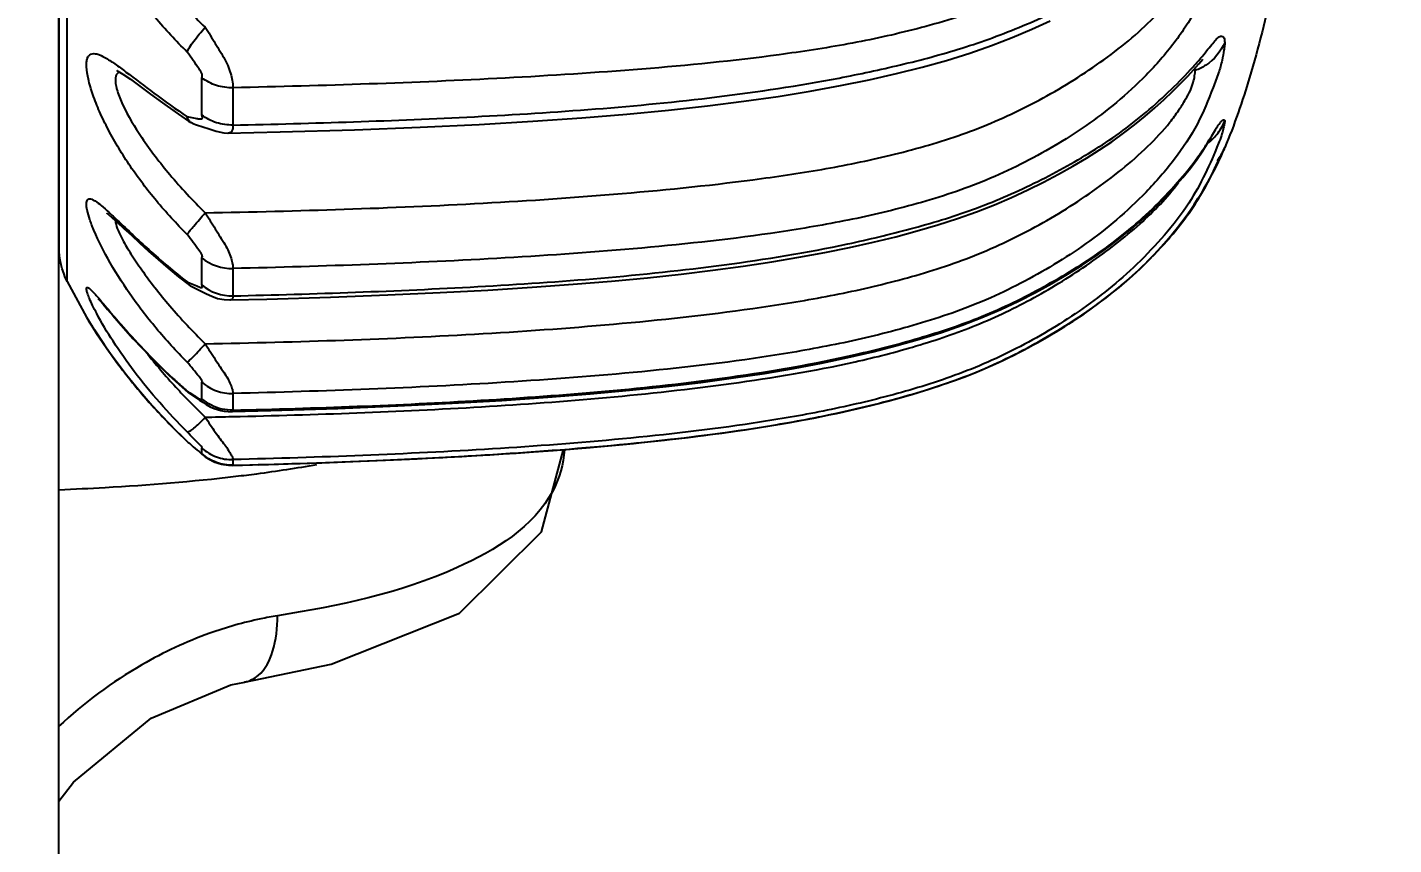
# Model space of a CAD drawing. Header units: millimetres. Extents: x 4086 to 8300, y 123 to 1549.
# Drawn here: x 7029.27 to 7037.57, y 1055.92 to 1060.89 of the extents above; entities that cross this region are included whole.
import ezdxf

# ---------------------------------------------------------------- set-up
doc = ezdxf.new("R2010")
doc.units = ezdxf.units.MM
doc.layers.add('00_COMPONENTS', color=7, linetype='Continuous')
doc.layers.add('尺寸', color=3, linetype='Continuous')
doc.styles.add('思源黑', font='SourceHanSansCN-Normal.ttf')
doc.dimstyles.get("Standard").update_dxf_attribs({"dimscale": 6, "dimtxt": 7, "dimasz": 3, "dimexe": 0.18, "dimexo": 0.0625, "dimgap": 0.8, "dimtad": 1, "dimtoh": 1, "dimdec": 1, "dimzin": 0, "dimdsep": 46, "dimtxsty": '思源黑', "dimcen": 0.09, "dimclrd": 256, "dimclre": 256, "dimclrt": 256, "dimadec": 0, "dimazin": 2, "dimtfac": 1, "dimtdec": 1, "dimtofl": 0, "dimtmove": 0, "dimatfit": 3, "dimfxl": 1, "dimtolj": 1, "dimtzin": 0, "dimarcsym": 0})

# ---------------------------------------------------------------- blocks, each defined once
blk = doc.blocks.new('*D485')
at = {"layer": 'Defpoints', "color": 0}
for p in [(7014.1662, 1113.4681), (7016.4273, 954.6122), (7106.9313, 954.6122)]:
    blk.add_point(p, dxfattribs=at)
at = {"layer": '尺寸', "lineweight": -2}
for p, q in [((7014.3537, 1113.4681), (7107.4713, 1113.4681)), ((7106.9313, 1104.4681), (7106.9313, 963.6122)), ((7016.6148, 954.6122), (7107.4713, 954.6122))]:
    blk.add_line(p, q, dxfattribs=at)
at = {"layer": '尺寸'}
for points in [[(7108.4313, 1104.4681), (7105.4313, 1104.4681), (7106.9313, 1113.4681)], [(7105.4313, 963.6122), (7108.4313, 963.6122), (7106.9313, 954.6122)]]:
    blk.add_solid(points, dxfattribs=at)
at = {"layer": '尺寸', "insert": (7084.8079, 1054.9649), "char_height": 21, "attachment_point": 5, "rotation": 90, "style": '思源黑'}
blk.add_mtext('\\A1;158.9', dxfattribs=at)

msp = doc.modelspace()

# ---------------------------------------------------------------- linework, layer by layer
at = {"layer": '00_COMPONENTS', "color": 7, "linetype": 'Continuous'}
for p, q in [((7029.464, 1059.5521), (7029.464, 1062.3167)), ((7029.4652, 1059.5521), (7029.4652, 1061.378)), ((7029.5137, 1059.3434), (7029.5136, 1061.1217)), ((7030.3321, 1060.3539), (7030.3321, 1060.5794)), ((7030.5209, 1060.2929), (7030.5209, 1060.5195)), ((7030.1688, 1060.3738), (7030.2513, 1060.3174)), ((7030.2513, 1060.3174), (7030.2657, 1060.3078)), ((7030.2768, 1060.3025), (7030.2657, 1060.3078)), ((7030.2769, 1060.3025), (7030.2982, 1060.2954)), ((7030.2982, 1060.2954), (7030.3761, 1060.2693)), ((7030.4652, 1060.2465), (7030.4936, 1060.2448)), ((7029.4614, 1034.0383), (7029.464, 1059.5521)), ((7030.3321, 1059.3215), (7030.3321, 1059.4867)), ((7030.5209, 1059.2556), (7030.5209, 1059.4216)), ((7029.5138, 1059.3436), (7029.631, 1059.126)), ((7030.1908, 1059.3715), (7030.2558, 1059.3199)), ((7030.2558, 1059.3199), (7030.2425, 1059.3401)), ((7030.2619, 1059.3161), (7030.2558, 1059.3199)), ((7030.2621, 1059.3163), (7030.3312, 1059.2815)), ((7030.3312, 1059.2815), (7030.3607, 1059.267)), ((7029.6996, 1059.2404), (7029.7024, 1059.2376)), ((7029.631, 1059.1261), (7029.6366, 1059.1168)), ((7029.693, 1059.0277), (7029.7692, 1058.9157)), ((7030.1919, 1058.719), (7030.2486, 1058.6686)), ((7030.2486, 1058.6686), (7030.2425, 1058.6771)), ((7030.2507, 1058.667), (7030.2486, 1058.6686)), ((7030.251, 1058.6673), (7030.2758, 1058.6504)), ((7030.3321, 1058.6305), (7030.3321, 1058.7314)), ((7030.2758, 1058.6504), (7030.318, 1058.6218)), ((7030.318, 1058.6218), (7030.3374, 1058.6089)), ((7030.3374, 1058.6089), (7030.3582, 1058.5955)), ((7030.5209, 1058.6274), (7030.5209, 1058.6625)), ((7030.5209, 1058.5612), (7030.5209, 1058.6274)), ((7030.4905, 1058.5527), (7030.5157, 1058.5521)), ((7030.5161, 1058.5526), (7030.5157, 1058.5526)), ((7030.1496, 1058.4616), (7030.2437, 1058.3699)), ((7030.2433, 1058.3703), (7030.2425, 1058.3712)), ((7030.3322, 1058.2976), (7030.3321, 1058.3315)), ((7030.3698, 1058.2671), (7030.378, 1058.2624)), ((7030.5209, 1058.2268), (7030.5209, 1058.2609)), ((7030.5196, 1058.2259), (7030.6969, 1058.2307)), ((7030.5209, 1058.2266), (7030.5205, 1058.2259)), ((7029.4628, 1056.1861), (7029.5515, 1056.3015))]:
    msp.add_line(p, q, dxfattribs=at)
for points in [[(7029.8196, 1060.6223), (7029.8169, 1060.6231), (7029.8221, 1060.6203), (7029.8523, 1060.6022)], [(7029.8523, 1060.6022), (7029.8979, 1060.5708), (7029.9544, 1060.5296)], [(7029.9544, 1060.5296), (7030.0195, 1060.4813), (7030.0918, 1060.4284), (7030.1688, 1060.3738)], [(7030.3761, 1060.2693), (7030.4181, 1060.2563), (7030.4652, 1060.2465)], [(7029.7577, 1059.7545), (7029.7565, 1059.7552), (7029.7644, 1059.7495), (7029.7875, 1059.7305), (7029.8197, 1059.7017), (7029.8589, 1059.6655), (7029.9037, 1059.6236), (7029.9535, 1059.5774), (7030.0081, 1059.5276), (7030.0664, 1059.4759), (7030.1271, 1059.4239), (7030.1908, 1059.3715)], [(7030.3607, 1059.267), (7030.3915, 1059.2528), (7030.4258, 1059.2404), (7030.4665, 1059.2327), (7030.5007, 1059.2311), (7030.5063, 1059.2312)], [(7029.7024, 1059.2376), (7029.7124, 1059.2271), (7029.7328, 1059.2044), (7029.7597, 1059.1734)], [(7029.7597, 1059.1734), (7029.7919, 1059.1357), (7029.829, 1059.0927), (7029.8703, 1059.0454), (7029.9156, 1058.9951), (7029.9649, 1058.9419), (7030.018, 1058.8864), (7030.0738, 1058.8303), (7030.1314, 1058.7748), (7030.1919, 1058.719)], [(7029.6315, 1059.1253), (7029.6475, 1059.099), (7029.693, 1059.0277)], [(7029.644, 1059.1046), (7029.6791, 1059.0489), (7029.7382, 1058.9602)], [(7029.7382, 1058.9602), (7029.8201, 1058.8451), (7029.9219, 1058.7145), (7030.0418, 1058.5753)], [(7029.7692, 1058.9157), (7029.8734, 1058.7752), (7030.002, 1058.6202), (7030.1496, 1058.4616)], [(7030.3582, 1058.5955), (7030.3813, 1058.5823), (7030.4054, 1058.5717), (7030.4266, 1058.5648)], [(7030.0418, 1058.5753), (7030.175, 1058.4362), (7030.2439, 1058.3695)], [(7030.4266, 1058.5648), (7030.4463, 1058.5597), (7030.4674, 1058.5555), (7030.4905, 1058.5527)], [(7030.3366, 1058.2905), (7030.3516, 1058.2787), (7030.3726, 1058.2653), (7030.4014, 1058.2503), (7030.4314, 1058.239), (7030.4634, 1058.231), (7030.4982, 1058.2269), (7030.5201, 1058.2265)], [(7030.3366, 1058.2905), (7030.3371, 1058.2901), (7030.3455, 1058.2834), (7030.3542, 1058.2771), (7030.362, 1058.272), (7030.3698, 1058.2671)], [(7030.378, 1058.2624), (7030.388, 1058.257), (7030.3992, 1058.2515), (7030.4111, 1058.2463), (7030.4236, 1058.2416), (7030.4366, 1058.2375)], [(7030.4366, 1058.2375), (7030.4501, 1058.2339), (7030.4641, 1058.2309), (7030.4785, 1058.2287), (7030.4932, 1058.2272), (7030.5082, 1058.2265), (7030.5205, 1058.2266)], [(7029.5515, 1056.3015), (7030.0249, 1056.6902), (7030.5083, 1056.8935), (7030.5921, 1056.9099)]]:
    msp.add_lwpolyline(points, dxfattribs=at)
for centre, radius, start, end in [((7030.514, 1059.7078), 0.2863, 230.5563, 271.38363), ((7030.5142, 1059.5397), 0.2841, 230.15829, 271.36101), ((7032.9829, 1061.1822), 3.9326, 213.12493, 214.33959), ((7032.9978, 1061.192), 3.9503, 214.33467, 214.54722), ((7032.8401, 1061.0827), 3.7585, 214.53928, 216.29747), ((7032.5171, 1060.848), 3.3593, 216.33097, 216.96422), ((7033.1254, 1061.3937), 3.9955, 218.602, 222.61498), ((7032.619, 1060.9251), 3.487, 216.97029, 218.88136), ((7032.7119, 1060.9992), 3.6059, 218.87149, 219.55493), ((7032.8171, 1061.0862), 3.7424, 219.55598, 221.72727), ((7032.8143, 1061.1119), 3.5757, 222.66722, 223.60415), ((7033.7011, 1063.9152), 6.2769, 236.56509, 236.93577), ((7032.6722, 1060.9565), 3.548, 221.7216, 222.43888), ((7032.5578, 1060.8519), 3.3929, 222.43852, 225.05269), ((7029.276, 1114.269), 55.7605, 271.10564, 271.27472), ((7033.1688, 1061.4635), 4.2574, 225.0474, 226.58541)]:
    msp.add_arc(centre, radius, start, end, dxfattribs=at)
for points, knots in [([(7030.2426, 1060.7366), (7030.1747, 1060.8037), (7030.0468, 1060.94), (7029.9063, 1061.1261), (7029.8098, 1061.2818), (7029.7465, 1061.4025), (7029.6944, 1061.5229), (7029.6566, 1061.6379), (7029.6345, 1061.7406), (7029.6289, 1061.8161), (7029.6354, 1061.8646), (7029.6445, 1061.8919), (7029.6581, 1061.9129), (7029.6835, 1061.9321), (7029.7297, 1061.9347), (7029.8159, 1061.9067), (7029.8819, 1061.8699), (7029.9292, 1061.843)], [0, 0, 0, 0, 0.172296, 0.336783, 0.419856, 0.502696, 0.582569, 0.65645, 0.72077, 0.771863, 0.791959, 0.808861, 0.823324, 0.836531, 0.86479, 0.901731, 1, 1, 1, 1]), ([(7029.8067, 1061.7213), (7029.8074, 1061.6956), (7029.8183, 1061.6379), (7029.8658, 1061.507), (7029.9707, 1061.3265), (7030.1396, 1061.1035), (7030.2767, 1060.9592), (7030.3519, 1060.8867)], [0, 0, 0, 0, 0.07624, 0.172317, 0.411661, 0.690736, 1, 1, 1, 1]), ([(7030.2426, 1060.7366), (7030.2466, 1060.7464), (7030.2592, 1060.7687), (7030.2943, 1060.8199), (7030.3272, 1060.8597), (7030.3519, 1060.8868)], [0, 0, 0, 0, 0.170528, 0.410276, 1, 1, 1, 1]), ([(7030.3519, 1060.8868), (7030.3731, 1060.8546), (7030.4034, 1060.8054), (7030.4424, 1060.7396), (7030.4714, 1060.692), (7030.4942, 1060.6441), (7030.5089, 1060.5982), (7030.5197, 1060.5572), (7030.5191, 1060.531), (7030.5209, 1060.5195)], [0, 0, 0, 0, 0.282461, 0.423298, 0.560739, 0.691119, 0.810391, 0.914334, 1, 1, 1, 1]), ([(7030.2426, 1059.6276), (7030.1777, 1059.6935), (7030.0562, 1059.8261), (7029.9207, 1060.0042), (7029.8266, 1060.1505), (7029.7639, 1060.2619), (7029.7108, 1060.3712), (7029.6697, 1060.4742), (7029.6427, 1060.5652), (7029.6308, 1060.6315), (7029.6309, 1060.6739), (7029.6351, 1060.6969), (7029.6437, 1060.7142), (7029.6629, 1060.7293), (7029.7012, 1060.7259), (7029.7485, 1060.7014), (7029.8071, 1060.6632), (7029.8487, 1060.6322), (7029.8711, 1060.6153)], [0, 0, 0, 0, 0.180428, 0.350639, 0.435862, 0.519816, 0.599866, 0.672935, 0.735795, 0.784978, 0.803599, 0.818387, 0.830193, 0.840506, 0.863965, 0.898868, 0.945136, 1, 1, 1, 1]), ([(7030.3321, 1060.5794), (7030.333, 1060.5826), (7030.3358, 1060.5899), (7030.3311, 1060.6099), (7030.2984, 1060.6585), (7030.2672, 1060.7026), (7030.2426, 1060.7366)], [0, 0, 0, 0, 0.052748, 0.124037, 0.319728, 1, 1, 1, 1]), ([(7029.832, 1060.6158), (7029.8235, 1060.6126), (7029.8072, 1060.5958), (7029.8063, 1060.5737), (7029.8067, 1060.5617)], [0, 0, 0, 0, 0.431227, 1, 1, 1, 1]), ([(7029.8711, 1060.6153), (7029.9278, 1060.5728), (7030.0489, 1060.4787), (7030.1741, 1060.3901), (7030.2424, 1060.344)], [0, 0, 0, 0, 0.462318, 1, 1, 1, 1]), ([(7030.5209, 1060.5195), (7030.4871, 1060.5188), (7030.4195, 1060.5282), (7030.3585, 1060.5594), (7030.3321, 1060.5794)], [0, 0, 0, 0, 0.504943, 1, 1, 1, 1]), ([(7029.8067, 1060.5617), (7029.8074, 1060.5404), (7029.8193, 1060.4906), (7029.8679, 1060.3723), (7029.9734, 1060.2007), (7030.1408, 1059.9804), (7030.2769, 1059.8345), (7030.3519, 1059.7604)], [0, 0, 0, 0, 0.065282, 0.154369, 0.391068, 0.677822, 1, 1, 1, 1]), ([(7030.2424, 1060.344), (7030.2485, 1060.3427), (7030.2676, 1060.3387), (7030.2869, 1060.335), (7030.3001, 1060.333)], [0, 0, 0, 0, 0.315612, 1, 1, 1, 1]), ([(7030.2578, 1060.3145), (7030.256, 1060.3164), (7030.249, 1060.3251), (7030.2446, 1060.3357), (7030.2425, 1060.3439)], [0, 0, 0, 0, 0.232536, 1, 1, 1, 1]), ([(7030.3001, 1060.333), (7030.3016, 1060.3327), (7030.3067, 1060.332), (7030.3119, 1060.3314), (7030.3155, 1060.331)], [0, 0, 0, 0, 0.290732, 1, 1, 1, 1]), ([(7030.3155, 1060.331), (7030.3215, 1060.3305), (7030.334, 1060.3283), (7030.335, 1060.3387), (7030.3347, 1060.3413)], [0, 0, 0, 0, 0.693713, 1, 1, 1, 1]), ([(7030.5209, 1060.2929), (7030.4871, 1060.2922), (7030.4193, 1060.3018), (7030.3585, 1060.3335), (7030.3322, 1060.3539)], [0, 0, 0, 0, 0.504088, 1, 1, 1, 1]), ([(7030.3347, 1060.3413), (7030.3346, 1060.3423), (7030.3339, 1060.3465), (7030.3328, 1060.3506), (7030.3322, 1060.3539)], [0, 0, 0, 0, 0.214364, 1, 1, 1, 1]), ([(7030.5209, 1060.2928), (7030.5208, 1060.2862), (7030.5202, 1060.2744), (7030.5161, 1060.2584), (7030.5063, 1060.2476), (7030.4977, 1060.2449), (7030.4933, 1060.2443)], [0, 0, 0, 0, 0.322617, 0.574866, 0.786211, 1, 1, 1, 1]), ([(7029.652, 1059.7188), (7029.6457, 1059.7376), (7029.6362, 1059.7704), (7029.6294, 1059.8101), (7029.6327, 1059.8375), (7029.6457, 1059.8453), (7029.6524, 1059.8448), (7029.6558, 1059.8442)], [0, 0, 0, 0, 0.414266, 0.702756, 0.866915, 0.928241, 1, 1, 1, 1]), ([(7029.6558, 1059.8442), (7029.6658, 1059.8423), (7029.6889, 1059.8297), (7029.7249, 1059.8018), (7029.7692, 1059.7621), (7029.801, 1059.732), (7029.8182, 1059.7156)], [0, 0, 0, 0, 0.146446, 0.368952, 0.658427, 1, 1, 1, 1]), ([(7030.2427, 1059.6275), (7030.2543, 1059.6459), (7030.2914, 1059.69), (7030.3283, 1059.7338), (7030.3519, 1059.7605)], [0, 0, 0, 0, 0.378707, 1, 1, 1, 1]), ([(7030.3519, 1059.7605), (7030.3728, 1059.7281), (7030.4028, 1059.6793), (7030.4421, 1059.6151), (7030.471, 1059.5704), (7030.4939, 1059.5268), (7030.5085, 1059.4863), (7030.5195, 1059.452), (7030.5191, 1059.4305), (7030.5209, 1059.4216)], [0, 0, 0, 0, 0.30244, 0.44938, 0.590097, 0.719888, 0.834019, 0.928274, 1, 1, 1, 1]), ([(7029.6665, 1059.6789), (7029.6651, 1059.6823), (7029.6601, 1059.6956), (7029.6553, 1059.7089), (7029.652, 1059.7188)], [0, 0, 0, 0, 0.261083, 1, 1, 1, 1]), ([(7030.2425, 1058.8525), (7030.1771, 1058.9191), (7030.055, 1059.0524), (7029.8928, 1059.263), (7029.7629, 1059.4703), (7029.6926, 1059.6114), (7029.6665, 1059.6789)], [0, 0, 0, 0, 0.276341, 0.534903, 0.785746, 1, 1, 1, 1]), ([(7029.8066, 1059.7134), (7029.8073, 1059.697), (7029.8206, 1059.6566), (7029.8527, 1059.5894), (7029.9032, 1059.5052), (7029.9689, 1059.4083), (7030.0478, 1059.3029), (7030.1723, 1059.15), (7030.277, 1059.0384), (7030.3519, 1058.9646)], [0, 0, 0, 0, 0.052615, 0.133602, 0.240049, 0.367093, 0.509592, 0.662576, 1, 1, 1, 1]), ([(7029.8182, 1059.7156), (7029.8814, 1059.6554), (7030.0178, 1059.5245), (7030.1626, 1059.4029), (7030.2425, 1059.3401)], [0, 0, 0, 0, 0.462312, 1, 1, 1, 1]), ([(7030.3321, 1059.4867), (7030.333, 1059.4888), (7030.336, 1059.4941), (7030.3302, 1059.5112), (7030.2981, 1059.5544), (7030.2672, 1059.5958), (7030.2426, 1059.6276)], [0, 0, 0, 0, 0.039975, 0.10077, 0.295105, 1, 1, 1, 1]), ([(7030.2425, 1059.3401), (7030.2485, 1059.3375), (7030.2677, 1059.3291), (7030.2869, 1059.3209), (7030.3002, 1059.3156)], [0, 0, 0, 0, 0.316055, 1, 1, 1, 1]), ([(7029.6934, 1059.1482), (7029.6849, 1059.1644), (7029.6697, 1059.1942), (7029.6508, 1059.2353), (7029.6382, 1059.2675), (7029.6318, 1059.2888), (7029.6308, 1059.3002), (7029.6317, 1059.3056), (7029.6362, 1059.3074), (7029.6413, 1059.3051), (7029.6477, 1059.301), (7029.6597, 1059.2908), (7029.6689, 1059.2814), (7029.6755, 1059.2744)], [0, 0, 0, 0, 0.242953, 0.444712, 0.599876, 0.703502, 0.735137, 0.754802, 0.769873, 0.791926, 0.825473, 0.871376, 1, 1, 1, 1]), ([(7029.6755, 1059.2744), (7029.6823, 1059.2672), (7029.7159, 1059.2299), (7029.7479, 1059.1914), (7029.7738, 1059.1607)], [0, 0, 0, 0, 0.197648, 1, 1, 1, 1]), ([(7030.3002, 1059.3156), (7030.3066, 1059.313), (7030.3164, 1059.3094), (7030.327, 1059.3059), (7030.3332, 1059.3057), (7030.3355, 1059.3094), (7030.334, 1059.3148), (7030.3328, 1059.319), (7030.3322, 1059.3215)], [0, 0, 0, 0, 0.410328, 0.611202, 0.688886, 0.735116, 0.846163, 1, 1, 1, 1]), ([(7030.5209, 1059.2555), (7030.5208, 1059.2494), (7030.5213, 1059.2376), (7030.5107, 1059.2311), (7030.5063, 1059.2308)], [0, 0, 0, 0, 0.584141, 1, 1, 1, 1]), ([(7029.6366, 1059.1168), (7029.6393, 1059.1124), (7029.6565, 1059.0842), (7029.6743, 1059.0564), (7029.6894, 1059.0332)], [0, 0, 0, 0, 0.158082, 1, 1, 1, 1]), ([(7030.2427, 1058.4299), (7030.1277, 1058.5444), (7029.9692, 1058.7223), (7029.7957, 1058.9702), (7029.7239, 1059.0907), (7029.6934, 1059.1482)], [0, 0, 0, 0, 0.536662, 0.784694, 1, 1, 1, 1]), ([(7029.7738, 1059.1607), (7029.8002, 1059.1294), (7029.9185, 1058.9908), (7030.0445, 1058.8586), (7030.1479, 1058.7625)], [0, 0, 0, 0, 0.224729, 1, 1, 1, 1]), ([(7030.2427, 1058.8524), (7030.2481, 1058.8558), (7030.2613, 1058.8683), (7030.2855, 1058.892), (7030.3168, 1058.9256), (7030.3397, 1058.9509), (7030.3519, 1058.9646)], [0, 0, 0, 0, 0.122684, 0.345919, 0.649133, 1, 1, 1, 1]), ([(7030.3519, 1058.9646), (7030.3725, 1058.9328), (7030.4022, 1058.8855), (7030.4418, 1058.8246), (7030.4706, 1058.784), (7030.4935, 1058.7458), (7030.5078, 1058.7116), (7030.5194, 1058.685), (7030.5189, 1058.6685), (7030.5209, 1058.6625)], [0, 0, 0, 0, 0.326097, 0.480357, 0.625176, 0.75438, 0.862376, 0.94504, 1, 1, 1, 1]), ([(7030.3322, 1058.7313), (7030.3331, 1058.7322), (7030.3362, 1058.7352), (7030.3281, 1058.7495), (7030.2989, 1058.7854), (7030.2668, 1058.8239), (7030.2424, 1058.8526)], [0, 0, 0, 0, 0.025343, 0.073598, 0.268025, 1, 1, 1, 1]), ([(7030.1479, 1058.7625), (7030.1553, 1058.7556), (7030.1865, 1058.7268), (7030.2182, 1058.6984), (7030.2425, 1058.6771)], [0, 0, 0, 0, 0.237426, 1, 1, 1, 1]), ([(7030.3321, 1058.7312), (7030.358, 1058.7087), (7030.418, 1058.6729), (7030.487, 1058.6617), (7030.5209, 1058.6625)], [0, 0, 0, 0, 0.502267, 1, 1, 1, 1]), ([(7030.225, 1058.6459), (7030.2347, 1058.6357), (7030.2762, 1058.5926), (7030.3188, 1058.5506), (7030.3519, 1058.5188)], [0, 0, 0, 0, 0.23401, 1, 1, 1, 1]), ([(7030.2766, 1058.6548), (7030.287, 1058.648), (7030.3025, 1058.6375), (7030.3219, 1058.6267), (7030.3297, 1058.6214), (7030.3353, 1058.6208), (7030.3341, 1058.6263), (7030.3328, 1058.6286), (7030.3321, 1058.6305)], [0, 0, 0, 0, 0.485986, 0.741917, 0.844964, 0.874705, 0.920099, 1, 1, 1, 1]), ([(7030.2427, 1058.43), (7030.2475, 1058.4284), (7030.263, 1058.4365), (7030.2859, 1058.4532), (7030.3177, 1058.4825), (7030.34, 1058.5057), (7030.3519, 1058.5189)], [0, 0, 0, 0, 0.106956, 0.3197, 0.627382, 1, 1, 1, 1]), ([(7030.3519, 1058.5188), (7030.3721, 1058.4883), (7030.4015, 1058.4437), (7030.4416, 1058.3876), (7030.4701, 1058.352), (7030.4927, 1058.32), (7030.5061, 1058.2958), (7030.5144, 1058.2804), (7030.5191, 1058.271), (7030.5186, 1058.2635), (7030.5209, 1058.2609)], [0, 0, 0, 0, 0.354769, 0.518027, 0.668132, 0.79682, 0.897365, 0.936297, 0.965954, 1, 1, 1, 1]), ([(7030.5209, 1058.5611), (7030.5208, 1058.5598), (7030.5209, 1058.5566), (7030.5183, 1058.5526), (7030.5161, 1058.5526)], [0, 0, 0, 0, 0.361834, 1, 1, 1, 1]), ([(7030.3321, 1058.3315), (7030.3329, 1058.3314), (7030.3362, 1058.3306), (7030.3253, 1058.3444), (7030.3023, 1058.3666), (7030.267, 1058.4047), (7030.2428, 1058.4298)], [0, 0, 0, 0, 0.017961, 0.049187, 0.238325, 1, 1, 1, 1]), ([(7030.2432, 1058.3706), (7030.2516, 1058.3634), (7030.2754, 1058.3429), (7030.2992, 1058.3224), (7030.3148, 1058.3092)], [0, 0, 0, 0, 0.351205, 1, 1, 1, 1]), ([(7030.3148, 1058.3092), (7030.3205, 1058.3044), (7030.3241, 1058.3001), (7030.3367, 1058.292), (7030.333, 1058.2964), (7030.332, 1058.2978)], [0, 0, 0, 0, 0.730403, 0.83204, 1, 1, 1, 1]), ([(7030.3321, 1058.3315), (7030.3578, 1058.3085), (7030.4176, 1058.2717), (7030.487, 1058.26), (7030.5209, 1058.2609)], [0, 0, 0, 0, 0.503885, 1, 1, 1, 1]), ([(7030.5209, 1058.2268), (7030.487, 1058.2259), (7030.4176, 1058.2377), (7030.3578, 1058.2745), (7030.3322, 1058.2976)], [0, 0, 0, 0, 0.495976, 1, 1, 1, 1]), ([(7029.465, 1058.0781), (7029.558, 1058.082), (7029.9162, 1058.0998), (7030.2741, 1058.1285), (7030.5379, 1058.1596)], [0, 0, 0, 0, 0.25933, 1, 1, 1, 1]), ([(7030.7901, 1057.3122), (7030.7564, 1057.3069), (7030.6171, 1057.2812), (7030.4804, 1057.2422), (7030.3793, 1057.2059)], [0, 0, 0, 0, 0.241062, 1, 1, 1, 1]), ([(7030.592, 1056.9101), (7030.6219, 1056.915), (7030.7035, 1056.9581), (7030.7776, 1057.1095), (7030.7914, 1057.2394), (7030.7901, 1057.3122)], [0, 0, 0, 0, 0.189143, 0.544213, 1, 1, 1, 1])]:
    msp.add_open_spline(points, degree=3, knots=knots, dxfattribs=at)
for points in [[(7030.2657, 1060.3078), (7030.2628, 1060.3098), (7030.2601, 1060.312), (7030.2578, 1060.3145)], [(7029.5137, 1059.3434), (7029.482, 1059.4074), (7029.4652, 1059.4807), (7029.4652, 1059.5521)], [(7030.4543, 1058.5679), (7030.4097, 1058.5779), (7030.3666, 1058.6003), (7030.3322, 1058.6304)], [(7030.5209, 1058.5612), (7030.4986, 1058.5607), (7030.4761, 1058.563), (7030.4543, 1058.5679)], [(7030.3793, 1057.2059), (7030.237, 1057.1548), (7030.0989, 1057.0903), (7029.9679, 1057.0149)], [(7029.9679, 1057.0149), (7029.786, 1056.9102), (7029.6154, 1056.7831), (7029.4618, 1056.6401)]]:
    msp.add_open_spline(points, degree=3, dxfattribs=at)
at = {"layer": '尺寸'}
for p, q in [((7036.4381, 1060.1822), (7036.4604, 1060.2177)), ((7036.5225, 1060.1123), (7036.5258, 1060.1197)), ((7036.5383, 1060.1484), (7036.5416, 1060.1557)), ((7036.5416, 1060.1557), (7036.5417, 1060.156)), ((7036.5417, 1060.156), (7036.5416, 1060.1558)), ((7036.4824, 1060.0329), (7036.4913, 1060.0494)), ((7030.5905, 1056.9096), (7031.1167, 1057.0182))]:
    msp.add_line(p, q, dxfattribs=at)
for points in [[(7030.4883, 1060.2439), (7030.8076, 1060.2514), (7031.2582, 1060.265), (7031.6573, 1060.2804), (7032.0156, 1060.2974), (7032.3405, 1060.3161), (7032.6377, 1060.3365), (7032.9115, 1060.3587), (7033.1652, 1060.3829), (7033.4016, 1060.4093), (7033.6226, 1060.4375), (7033.8301, 1060.4674), (7034.0254, 1060.4991), (7034.2096, 1060.5327), (7034.3838, 1060.5683), (7034.5487, 1060.6057), (7034.7052, 1060.6448), (7034.8535, 1060.6861), (7034.994, 1060.7297), (7035.1266, 1060.7759), (7035.2518, 1060.8244), (7035.37, 1060.8745), (7035.482, 1060.9259)], [(7030.5056, 1059.2308), (7030.7258, 1059.2363), (7031.113, 1059.248), (7031.4614, 1059.2611), (7031.7783, 1059.2755), (7032.0689, 1059.291), (7032.3371, 1059.3078), (7032.5862, 1059.3258), (7032.8187, 1059.345), (7033.0365, 1059.3656), (7033.2415, 1059.3877), (7033.4349, 1059.4112), (7033.618, 1059.436), (7033.7917, 1059.4622), (7033.9568, 1059.4897), (7034.114, 1059.5188), (7034.2639, 1059.5494), (7034.4071, 1059.5815), (7034.544, 1059.6151), (7034.6749, 1059.6501), (7034.8003, 1059.6866), (7034.9202, 1059.7251), (7035.0346, 1059.7656), (7035.1438, 1059.8083), (7035.2478, 1059.8529), (7035.3472, 1059.8991), (7035.4421, 1059.9463), (7035.5329, 1059.9943), (7035.6195, 1060.0428), (7035.7025, 1060.092), (7035.7813, 1060.1418), (7035.8561, 1060.192), (7035.927, 1060.2429), (7035.9944, 1060.2945), (7036.0582, 1060.3466), (7036.118, 1060.3982), (7036.1736, 1060.4485), (7036.2249, 1060.4971), (7036.272, 1060.5436), (7036.3148, 1060.5879), (7036.3532, 1060.6296), (7036.385, 1060.6659), (7036.4086, 1060.6933)], [(7034.689, 1058.9921), (7034.8213, 1059.0333), (7034.9475, 1059.0768), (7035.0676, 1059.1232), (7035.1818, 1059.1723), (7035.2904, 1059.2237), (7035.3938, 1059.2769), (7035.4925, 1059.3313), (7035.5864, 1059.3866), (7035.676, 1059.4425), (7035.7613, 1059.4993), (7035.8418, 1059.557), (7035.9179, 1059.6157), (7035.99, 1059.6755), (7036.0581, 1059.7364), (7036.122, 1059.7974), (7036.1814, 1059.8577), (7036.2364, 1059.917), (7036.287, 1059.975), (7036.333, 1060.0315), (7036.3742, 1060.0863), (7036.4095, 1060.1375), (7036.4381, 1060.1822)], [(7036.4728, 1060.0126), (7036.5031, 1060.0769), (7036.5087, 1060.0881), (7036.5132, 1060.0963), (7036.5206, 1060.1096), (7036.5351, 1060.1384), (7036.5393, 1060.1479)], [(7036.4913, 1060.0494), (7036.4971, 1060.0603), (7036.503, 1060.0717), (7036.5086, 1060.0828), (7036.5137, 1060.0932), (7036.5183, 1060.103), (7036.5225, 1060.1123)], [(7030.6969, 1058.2307), (7031.0607, 1058.2423), (7031.39, 1058.2551), (7031.6911, 1058.2689), (7031.9683, 1058.2838), (7032.2251, 1058.2998), (7032.4643, 1058.317), (7032.6882, 1058.3351), (7032.8985, 1058.3544), (7033.0968, 1058.3748), (7033.2843, 1058.3962), (7033.4622, 1058.4189), (7033.6312, 1058.4428), (7033.7922, 1058.4681), (7033.9458, 1058.4948), (7034.0926, 1058.523), (7034.233, 1058.5528), (7034.3676, 1058.5841), (7034.4966, 1058.6169), (7034.6204, 1058.6512), (7034.7394, 1058.687), (7034.8535, 1058.7246), (7034.9629, 1058.7643), (7035.0677, 1058.8064), (7035.1681, 1058.8509), (7035.264, 1058.8975), (7035.3559, 1058.9456), (7035.4441, 1058.9949), (7035.5286, 1059.0451), (7035.6096, 1059.0959), (7035.6874, 1059.1473), (7035.7619, 1059.1996), (7035.8327, 1059.2527), (7035.9001, 1059.3068), (7035.9642, 1059.3619), (7036.0253, 1059.4181), (7036.0834, 1059.4751), (7036.138, 1059.5322), (7036.1892, 1059.5891), (7036.2373, 1059.6457), (7036.282, 1059.7018), (7036.3233, 1059.7573), (7036.3611, 1059.8122), (7036.3953, 1059.8664), (7036.4251, 1059.9187), (7036.4509, 1059.968), (7036.4728, 1060.0126)], [(7030.6758, 1058.23), (7030.7969, 1058.2336), (7030.914, 1058.2372), (7031.0273, 1058.241), (7031.137, 1058.2449), (7031.2433, 1058.2489), (7031.3466, 1058.2531), (7031.4469, 1058.2573), (7031.5445, 1058.2617), (7031.6394, 1058.2662), (7031.7319, 1058.2708), (7031.8219, 1058.2755), (7031.9098, 1058.2803), (7031.9955, 1058.2853), (7032.0791, 1058.2903), (7032.1608, 1058.2955), (7032.2406, 1058.3008), (7032.3187, 1058.3062), (7032.395, 1058.3117), (7032.4698, 1058.3173), (7032.5429, 1058.323), (7032.6146, 1058.3288), (7032.6848, 1058.3347), (7032.7537, 1058.3407), (7032.8212, 1058.3468), (7032.8875, 1058.3531), (7032.9525, 1058.3595), (7033.0163, 1058.366), (7033.0789, 1058.3726), (7033.1405, 1058.3793), (7033.201, 1058.3862), (7033.2604, 1058.3932), (7033.3188, 1058.4003), (7033.3763, 1058.4076), (7033.4328, 1058.415), (7033.4884, 1058.4225), (7033.5431, 1058.4301), (7033.597, 1058.4378), (7033.65, 1058.4457), (7033.7022, 1058.4537), (7033.7536, 1058.4618), (7033.8043, 1058.47), (7033.8542, 1058.4785), (7033.9034, 1058.487), (7033.9518, 1058.4957), (7033.9996, 1058.5046), (7034.0466, 1058.5136), (7034.0931, 1058.5228), (7034.1388, 1058.5322), (7034.1839, 1058.5417), (7034.2284, 1058.5514), (7034.2723, 1058.5613), (7034.3156, 1058.5713), (7034.3583, 1058.5815), (7034.4005, 1058.5918), (7034.4421, 1058.6023), (7034.4831, 1058.613), (7034.5236, 1058.6239), (7034.5636, 1058.6349), (7034.603, 1058.646), (7034.642, 1058.6573), (7034.6804, 1058.6688), (7034.7183, 1058.6804), (7034.7558, 1058.6922), (7034.7927, 1058.7042), (7034.8292, 1058.7165), (7034.8652, 1058.7289), (7034.9007, 1058.7415), (7034.9357, 1058.7544), (7034.9702, 1058.7675), (7035.0043, 1058.7808), (7035.0379, 1058.7943), (7035.0711, 1058.8081), (7035.1038, 1058.8221), (7035.1361, 1058.8364), (7035.1679, 1058.8508), (7035.1993, 1058.8655), (7035.2302, 1058.8804), (7035.2607, 1058.8954), (7035.2908, 1058.9106), (7035.3205, 1058.9259), (7035.3498, 1058.9414), (7035.3787, 1058.9571), (7035.4072, 1058.9729), (7035.4354, 1058.9888), (7035.4632, 1059.0048), (7035.4905, 1059.0209), (7035.5175, 1059.0371), (7035.5441, 1059.0534), (7035.5704, 1059.0697), (7035.5962, 1059.0861), (7035.6217, 1059.1026), (7035.6468, 1059.1192), (7035.6716, 1059.1358), (7035.696, 1059.1526), (7035.7202, 1059.1695), (7035.744, 1059.1865), (7035.7673, 1059.2036), (7035.7903, 1059.2207), (7035.813, 1059.2379), (7035.8352, 1059.2552), (7035.8571, 1059.2725), (7035.8786, 1059.2899), (7035.8999, 1059.3075), (7035.9208, 1059.3251), (7035.9413, 1059.3428), (7035.9616, 1059.3606), (7035.9816, 1059.3785), (7036.0013, 1059.3965), (7036.0208, 1059.4146), (7036.0399, 1059.4328), (7036.0588, 1059.4511), (7036.0774, 1059.4694), (7036.0956, 1059.4877), (7036.1135, 1059.506), (7036.131, 1059.5244), (7036.1482, 1059.5427), (7036.165, 1059.5609), (7036.1814, 1059.5791), (7036.1975, 1059.5972), (7036.2131, 1059.6153), (7036.2284, 1059.6333), (7036.2433, 1059.6512), (7036.2579, 1059.6692), (7036.2721, 1059.6871), (7036.2859, 1059.705), (7036.2995, 1059.7229), (7036.3127, 1059.7408), (7036.3255, 1059.7588), (7036.338, 1059.7767), (7036.3501, 1059.7947), (7036.3619, 1059.8127), (7036.3732, 1059.8306), (7036.3841, 1059.8486), (7036.3945, 1059.8663), (7036.4041, 1059.8833)], [(7030.5161, 1058.5526), (7030.7512, 1058.5588), (7031.1579, 1058.572), (7031.5222, 1058.5868), (7031.8521, 1058.603), (7032.1536, 1058.6205), (7032.4312, 1058.6396), (7032.6882, 1058.66), (7032.9276, 1058.6818), (7033.1515, 1058.7052), (7033.3618, 1058.7302), (7033.5599, 1058.7568), (7033.7471, 1058.7849), (7033.9244, 1058.8148), (7034.0927, 1058.8466), (7034.2527, 1058.8802), (7034.4051, 1058.9157), (7034.5503, 1058.9531), (7034.689, 1058.9921)], [(7031.1167, 1057.0182), (7031.8967, 1057.3282), (7032.3946, 1057.8214), (7032.5266, 1058.3217)]]:
    msp.add_lwpolyline(points, dxfattribs=at)
for centre, radius, start, end in [((7034.828, 1062.0205), 2.0503, 317.95985, 319.86759), ((7035.2535, 1060.9124), 1.3888, 325.18946, 325.31871), ((7036.206, 1060.2979), 0.3645, 335.79749, 337.09373)]:
    msp.add_arc(centre, radius, start, end, dxfattribs=at)
for points, knots in [([(7036.5417, 1062.6437), (7036.5421, 1062.6316), (7036.5402, 1062.6059), (7036.5363, 1062.5499), (7036.5265, 1062.472), (7036.505, 1062.3714), (7036.4703, 1062.2626), (7036.4297, 1062.1459), (7036.3608, 1061.9867), (7036.2411, 1061.8044), (7036.0707, 1061.617), (7035.8893, 1061.4565), (7035.7007, 1061.3207), (7035.4408, 1061.1641), (7035.1024, 1061.0024), (7034.6792, 1060.8732), (7034.2572, 1060.7821), (7033.6997, 1060.6962), (7033.0051, 1060.6286), (7031.8999, 1060.5579), (7031.072, 1060.5317), (7030.5209, 1060.5195)], [0, 0, 0, 0, 0.005274, 0.011097, 0.024342, 0.039225, 0.055592, 0.073742, 0.092755, 0.130578, 0.167493, 0.202229, 0.235268, 0.268008, 0.333555, 0.397108, 0.459187, 0.520385, 0.641324, 0.761291, 1, 1, 1, 1]), ([(7036.5417, 1061.5758), (7036.5421, 1061.5662), (7036.5401, 1061.5456), (7036.5361, 1061.499), (7036.5261, 1061.4317), (7036.5044, 1061.342), (7036.4696, 1061.2414), (7036.4292, 1061.1298), (7036.3599, 1060.9728), (7036.24, 1060.7895), (7036.0705, 1060.5968), (7035.8331, 1060.3776), (7035.5105, 1060.157), (7035.1034, 1059.9504), (7034.6797, 1059.8109), (7034.2576, 1059.7116), (7033.7001, 1059.6167), (7033.0054, 1059.5411), (7031.9001, 1059.4632), (7031.072, 1059.4347), (7030.5209, 1059.4216)], [0, 0, 0, 0, 0.004171, 0.00895, 0.020321, 0.033697, 0.048996, 0.066537, 0.085327, 0.123442, 0.161112, 0.196625, 0.263644, 0.330178, 0.394394, 0.456949, 0.518516, 0.64002, 0.760451, 1, 1, 1, 1]), ([(7030.5209, 1060.2928), (7030.7651, 1060.2979), (7031.2537, 1060.3112), (7031.9874, 1060.3415), (7032.7233, 1060.3868), (7033.4626, 1060.4581), (7034.0805, 1060.5503), (7034.5753, 1060.6562), (7034.9497, 1060.7552), (7035.3163, 1060.8901), (7035.6678, 1061.0563), (7035.9995, 1061.2512), (7036.1976, 1061.4107), (7036.2934, 1061.4931)], [0, 0, 0, 0, 0.121963, 0.244164, 0.366782, 0.490157, 0.615082, 0.678513, 0.742858, 0.80834, 0.873306, 0.936878, 1, 1, 1, 1]), ([(7030.3519, 1059.7605), (7030.6333, 1059.7655), (7031.196, 1059.779), (7032.0405, 1059.8153), (7032.8855, 1059.8725), (7033.589, 1059.9444), (7034.1489, 1060.0294), (7034.5653, 1060.1175), (7034.9764, 1060.2376), (7035.3722, 1060.4124), (7035.6836, 1060.5978), (7035.9163, 1060.7688), (7036.075, 1060.9056), (7036.2085, 1061.0492), (7036.2885, 1061.1729), (7036.3341, 1061.2623), (7036.3511, 1061.3196), (7036.3584, 1061.3645), (7036.3613, 1061.3965), (7036.363, 1061.4108), (7036.3627, 1061.4174)], [0, 0, 0, 0, 0.128832, 0.257688, 0.386941, 0.516544, 0.581264, 0.646104, 0.711299, 0.77694, 0.843615, 0.876785, 0.90906, 0.939425, 0.966176, 0.976239, 0.98523, 0.993444, 0.996975, 1, 1, 1, 1]), ([(7036.8322, 1061.1358), (7036.7925, 1060.9498), (7036.7116, 1060.6181), (7036.6004, 1060.2949), (7036.5417, 1060.156)], [0, 0, 0, 0, 0.557786, 1, 1, 1, 1]), ([(7036.3955, 1060.699), (7036.4079, 1060.7137), (7036.4304, 1060.7413), (7036.4602, 1060.7793), (7036.4849, 1060.8086), (7036.5035, 1060.8278), (7036.522, 1060.8365), (7036.5359, 1060.8278), (7036.5413, 1060.8122), (7036.5414, 1060.8004), (7036.5417, 1060.7937)], [0, 0, 0, 0, 0.24505, 0.452295, 0.615377, 0.729204, 0.797672, 0.850602, 0.914836, 1, 1, 1, 1]), ([(7036.5417, 1060.7937), (7036.5421, 1060.7869), (7036.54, 1060.7719), (7036.536, 1060.736), (7036.5256, 1060.681), (7036.5038, 1060.6045), (7036.4541, 1060.4757), (7036.3806, 1060.2912), (7036.2388, 1060.0795), (7036.0704, 1059.8865), (7035.8896, 1059.7168), (7035.7012, 1059.571), (7035.4418, 1059.4014), (7035.104, 1059.2239), (7034.6803, 1059.078), (7034.258, 1058.9728), (7033.7006, 1058.8713), (7033.0058, 1058.7895), (7031.9004, 1058.7063), (7031.0721, 1058.6762), (7030.5209, 1058.6625)], [0, 0, 0, 0, 0.002969, 0.006595, 0.015846, 0.02745, 0.0414, 0.076267, 0.114179, 0.152256, 0.188323, 0.2226, 0.256487, 0.324014, 0.389049, 0.452302, 0.514487, 0.637086, 0.758523, 1, 1, 1, 1]), ([(7030.3519, 1058.9646), (7030.6333, 1058.9699), (7031.196, 1058.9844), (7032.0406, 1059.0226), (7032.8858, 1059.0836), (7033.5893, 1059.1613), (7034.1491, 1059.2528), (7034.5656, 1059.3466), (7034.9768, 1059.4729), (7035.3726, 1059.6542), (7035.6836, 1059.8454), (7035.9161, 1060.0201), (7036.0742, 1060.1583), (7036.1889, 1060.2804), (7036.2612, 1060.3793), (7036.3019, 1060.4443), (7036.3333, 1060.4995), (7036.3507, 1060.5483), (7036.3583, 1060.5848), (7036.3612, 1060.6094), (7036.363, 1060.6199), (7036.3627, 1060.6245)], [0, 0, 0, 0, 0.129407, 0.258846, 0.388714, 0.51901, 0.584134, 0.649445, 0.715207, 0.781546, 0.849055, 0.882636, 0.915211, 0.945509, 0.959422, 0.971481, 0.980766, 0.988553, 0.99519, 0.997856, 1, 1, 1, 1]), ([(7030.5209, 1059.2555), (7030.7686, 1059.2612), (7031.2644, 1059.2758), (7032.0089, 1059.3091), (7032.7556, 1059.3592), (7033.5062, 1059.4374), (7034.1336, 1059.5395), (7034.6357, 1059.6591), (7035.0161, 1059.7738), (7035.3243, 1059.9065), (7035.5631, 1060.0313), (7035.7371, 1060.132), (7035.9053, 1060.2434), (7036.0664, 1060.3693), (7036.2153, 1060.505), (7036.3081, 1060.6003), (7036.3507, 1060.6475)], [0, 0, 0, 0, 0.120889, 0.242027, 0.363614, 0.486022, 0.610181, 0.673414, 0.737813, 0.803776, 0.836781, 0.869281, 0.901777, 0.935158, 0.968974, 1, 1, 1, 1]), ([(7036.3627, 1060.6245), (7036.3629, 1060.6258), (7036.3629, 1060.63), (7036.3613, 1060.6339), (7036.3605, 1060.6366)], [0, 0, 0, 0, 0.311544, 1, 1, 1, 1]), ([(7036.3955, 1060.1222), (7036.4081, 1060.1404), (7036.431, 1060.1752), (7036.461, 1060.2245), (7036.4857, 1060.2654), (7036.5045, 1060.2964), (7036.5204, 1060.3149), (7036.5308, 1060.3245), (7036.5418, 1060.3247), (7036.5415, 1060.3187), (7036.5417, 1060.3163)], [0, 0, 0, 0, 0.256022, 0.480864, 0.667331, 0.808135, 0.898874, 0.948299, 0.971892, 1, 1, 1, 1]), ([(7036.5417, 1060.3163), (7036.542, 1060.3136), (7036.5406, 1060.3073), (7036.5379, 1060.2915), (7036.532, 1060.2651), (7036.521, 1060.2264), (7036.5105, 1060.198), (7036.5042, 1060.1825)], [0, 0, 0, 0, 0.058679, 0.135385, 0.349239, 0.638888, 1, 1, 1, 1]), ([(7036.5042, 1060.1825), (7036.4537, 1060.057), (7036.363, 1059.8578), (7036.1788, 1059.6222), (7036.014, 1059.4482), (7035.8396, 1059.2945), (7035.6588, 1059.1608), (7035.4715, 1059.0412), (7035.2783, 1058.9338), (7035.0805, 1058.8403), (7034.8155, 1058.7372), (7034.4816, 1058.638), (7034.0804, 1058.5473), (7033.5499, 1058.4579), (7032.8886, 1058.3816), (7031.8354, 1058.3033), (7031.0462, 1058.2742), (7030.5209, 1058.2609)], [0, 0, 0, 0, 0.061245, 0.098132, 0.134901, 0.169676, 0.203223, 0.236678, 0.270197, 0.30329, 0.335671, 0.398889, 0.460785, 0.521837, 0.642455, 0.762066, 1, 1, 1, 1]), ([(7030.5209, 1058.2266), (7031.0648, 1058.2404), (7031.8823, 1058.2708), (7032.9731, 1058.3564), (7033.6585, 1058.4407), (7034.2081, 1058.5438), (7034.6241, 1058.6475), (7035.0429, 1058.7849), (7035.3781, 1058.9526), (7035.6366, 1059.1113), (7035.8928, 1059.2904), (7036.236, 1059.6057), (7036.4495, 1059.939), (7036.5392, 1060.1478)], [0, 0, 0, 0, 0.245789, 0.369426, 0.494229, 0.557553, 0.621908, 0.687859, 0.756246, 0.790621, 0.82487, 0.89733, 1, 1, 1, 1]), ([(7030.5209, 1058.5611), (7031.0229, 1058.5734), (7031.7771, 1058.6005), (7032.7833, 1058.6719), (7033.5436, 1058.7547), (7034.1792, 1058.8645), (7034.6877, 1058.9951), (7035.0731, 1059.1236), (7035.3824, 1059.274), (7035.6218, 1059.4136), (7035.7962, 1059.5275), (7035.9646, 1059.6562), (7036.1243, 1059.8019), (7036.2693, 1059.9567), (7036.3561, 1060.0655), (7036.3937, 1060.1196)], [0, 0, 0, 0, 0.239994, 0.360594, 0.482061, 0.60544, 0.668448, 0.732883, 0.799239, 0.832411, 0.865288, 0.898717, 0.933614, 0.968486, 1, 1, 1, 1]), ([(7030.5164, 1058.5223), (7031.0212, 1058.5335), (7031.7791, 1058.5605), (7032.7891, 1058.634), (7033.5467, 1058.7165), (7034.1756, 1058.8201), (7034.671, 1058.9467), (7035.0375, 1059.0714), (7035.3904, 1059.2407), (7035.724, 1059.4469), (7036.0213, 1059.6768), (7036.1936, 1059.852), (7036.2607, 1059.9441)], [0, 0, 0, 0, 0.248872, 0.373711, 0.499048, 0.624433, 0.687466, 0.750915, 0.814919, 0.879941, 0.943825, 1, 1, 1, 1]), ([(7030.5379, 1058.1596), (7030.5805, 1058.1646), (7030.7448, 1058.1851), (7030.9087, 1058.2099), (7031.0295, 1058.2317)], [0, 0, 0, 0, 0.258667, 1, 1, 1, 1]), ([(7032.4621, 1058.0702), (7032.345, 1057.8515), (7031.7663, 1057.4944), (7031.162, 1057.3716), (7030.7901, 1057.3122)], [0, 0, 0, 0, 0.397137, 1, 1, 1, 1])]:
    msp.add_open_spline(points, degree=3, knots=knots, dxfattribs=at)
for points in [[(7036.5417, 1060.7936), (7036.5176, 1060.7393), (7036.477, 1060.6895), (7036.4275, 1060.6567)], [(7036.4275, 1060.6567), (7036.4074, 1060.6434), (7036.3855, 1060.6324), (7036.3627, 1060.6245)], [(7036.4942, 1060.2366), (7036.5135, 1060.2608), (7036.5295, 1060.288), (7036.5417, 1060.3164)], [(7036.4402, 1060.1835), (7036.4602, 1060.1989), (7036.4784, 1060.2169), (7036.4942, 1060.2366)], [(7036.5384, 1060.1484), (7036.5269, 1060.1228), (7036.5123, 1060.0983), (7036.495, 1060.0762)], [(7032.5325, 1058.3215), (7032.5282, 1058.2346), (7032.5032, 1058.1468), (7032.4621, 1058.0702)]]:
    msp.add_open_spline(points, degree=3, dxfattribs=at)

# ---------------------------------------------------------------- dimensions: what is measured, and where the dimension line sits
dim = msp.add_linear_dim(base=(7106.9313, 954.6122), p1=(7014.1662, 1113.4681), p2=(7016.4273, 954.6122), angle=90, dimstyle='Standard', override={"dimscale": 3, "dimtxt": 7, "dimtxsty": '思源黑'}, dxfattribs=at)
dim.commit()
dim.dimension.update_dxf_attribs({"geometry": '*D485', "text_midpoint": (7106.9313, 1054.9649), "dimtype": 160})

doc.saveas('drawing.dxf')
